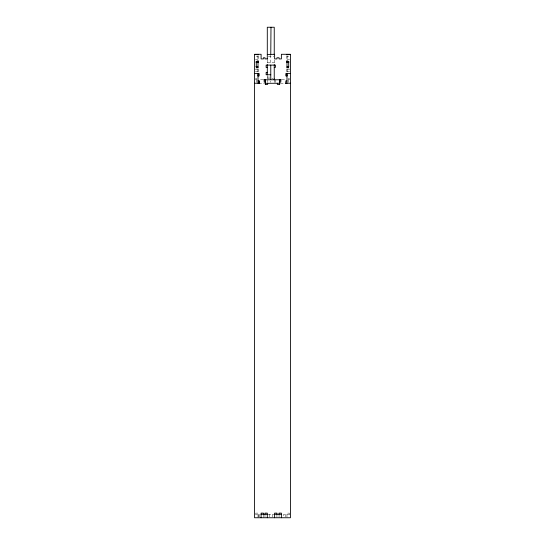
<?xml version="1.0" encoding="UTF-8"?>
<svg xmlns="http://www.w3.org/2000/svg" width="545" height="545" viewBox="0 0 545 545"><rect width="100%" height="100%" fill="white"/><g stroke="black" fill="none" stroke-linecap="round" stroke-linejoin="round"><path stroke-width="0.41" stroke-dasharray="2.73 2.04" d="M255.837 69.154L256.273 68.834M256.273 56.605L258.01 56.605M268.378 56.605L273.815 56.605M286.99 56.605L288.727 56.605M255.401 59.691L258.01 59.691M286.99 59.691L289.599 59.691M267.295 62.784L274.244 62.784M255.401 69.154L258.01 69.154M286.99 69.154L289.599 69.154M255.401 71.279L258.01 71.279M286.99 71.279L289.599 71.279M267.295 77.07L269.686 77.07M255.401 78.616L256.92 78.616M267.295 78.616L269.686 78.616M271.86 78.616L273.161 78.616M288.08 78.616L289.599 78.616M255.23 79.774L256.92 79.774M260.53 79.774L263.037 79.774M281.963 79.774L284.47 79.774M288.08 79.774L289.77 79.774M258.855 83.249L264.584 83.249M280.416 83.249L285.308 83.249M255.305 514.276L260.326 514.276M268.065 514.276L273.842 514.276M289.681 514.276L283.693 514.276L283.693 517.75M289.163 69.154L288.727 68.834M289.293 514.276L289.293 513.118L286.977 513.118L286.977 517.75M288.721 79.774L288.727 82.384M287.011 55.951L287.011 59.282M287.011 69.276L287.011 72.608M286.99 55.781L286.99 59.984M286.99 68.868L286.99 72.873M285.818 514.276L285.818 517.75M279.06 514.971L279.06 517.75M276.935 514.971L276.935 517.75M275.389 79.774L275.389 82.554M274.244 60.079L274.244 63.363M274.23 79.774L274.23 82.554M272.296 514.276L272.296 517.75M270.77 55.154L270.77 64.085M270.77 81.082L270.77 82.384M269.611 514.276L269.611 517.75M267.295 60.079L267.295 63.363M267.295 75.626L267.295 79.1M267.275 79.774L267.275 82.554M264.979 514.971L264.979 517.75M263.412 514.971L263.412 517.75M259.168 514.276L259.168 517.75M258.78 514.276L258.78 517.75M258.044 55.951L258.044 59.282M258.044 69.276L258.044 72.608M258.01 55.781L258.01 59.984M258.01 68.868L258.01 72.873M258.01 517.75L258.01 513.118L255.694 513.118L255.694 514.276M256.273 79.774L256.273 82.384"/><path stroke-width="0.82" d="M265.354 84.414L265.354 79.774L265.354 84.414L267.67 84.414L267.67 83.249M267.295 54.5L274.619 54.289L274.619 58.921L276.935 58.921L276.935 57.763L279.06 57.763L279.06 58.921L281.377 58.921L281.377 54.289L290.465 54.289L290.451 517.75L254.535 517.75L254.535 54.289L261.096 54.289L261.096 58.921L263.412 58.921L263.412 57.763L264.979 57.763L264.979 58.921L267.295 58.846M267.295 72.281L266.137 72.437L266.137 74.754L270.77 74.754M270.77 79.461L270.77 65.1M274.244 79.005L274.244 79.774L274.244 64.521M279.646 84.414L279.646 79.774L279.646 84.414L277.33 84.414L277.33 83.249M265.354 83.324L279.646 83.249M270.988 27.25L270.77 54.289M254.535 54.616L258.01 54.616M286.99 54.616L290.465 54.616M255.837 62.007L258.01 62.007M286.99 62.007L289.163 62.007M255.837 66.837L258.01 66.837A0.872 0.872 0 0 1 257.138 67.709A0.872 0.872 0 0 1 256.273 66.837L256.273 61.864M267.295 67.416L266.137 67.416L266.137 65.1L275.402 65.1L275.402 67.416L274.244 67.416M254.535 73.595L259.168 73.595L259.168 75.912L258.01 75.912M290.465 73.595L285.818 73.595L285.818 75.912L286.977 75.912M263.807 79.774L281.193 79.774M258.01 80.933L259.202 80.933L259.202 83.249M287.011 80.933L285.818 80.933L285.853 83.249M265.374 82.091L264.196 82.091L264.196 79.774M279.646 82.091L280.818 82.091L280.804 79.774M254.535 83.249L259.692 83.249M285.308 83.249L290.465 83.249M261.096 514.276L267.295 514.276M274.619 514.276L281.377 514.276M287.011 60.945L287.011 62.614M287.011 74.27L287.011 75.939M286.99 54.289L286.99 54.752M286.99 60.706L286.99 67.852M286.99 73.595L286.99 83.249M281.377 517.75L281.377 513.118L279.06 513.118L279.06 514.276M276.935 514.276L276.935 513.118L274.619 513.118L274.619 517.75M274.244 54.718L274.244 27.25L267.295 27.25L267.295 59.31M267.295 64.521L267.295 74.903M267.295 517.75L267.295 513.118L264.979 513.118L264.979 514.276M263.412 514.276L263.412 513.118L261.096 513.118L261.096 517.75M259.168 80.933L259.168 83.249M258.044 60.945L258.044 62.614M258.044 74.27L258.044 75.939M258.01 54.289L258.01 54.752M258.01 60.706L258.01 67.852M258.01 73.595L258.017 83.249M287.024 61.878A0.831 0.831 0 0 1 288.666 61.878L288.727 66.837L286.99 66.837A0.872 0.872 0 0 0 287.842 67.709A0.872 0.872 0 0 0 288.714 66.837M256.32 61.878A0.831 0.831 0 0 1 257.962 61.878"/></g></svg>
